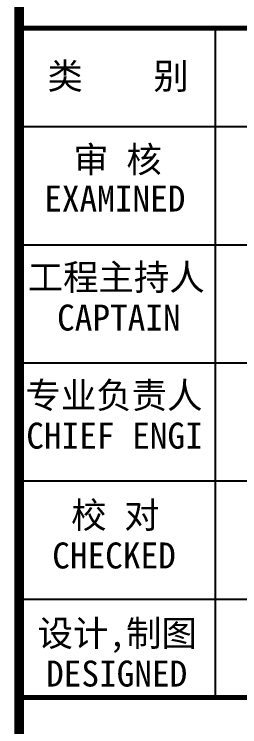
# Model space of a CAD drawing. Extents: x 32461 to 372567, y -698896 to 182569.
# Drawn here: x 312698 to 315212, y -606418 to -598486 of the extents above; entities that cross this region are included whole.
import ezdxf

# ---------------------------------------------------------------- set-up
doc = ezdxf.new("R2010")
doc.units = 0
doc.header["$LTSCALE"] = 1000
doc.header["$MEASUREMENT"] = 0
doc.layers.add('图框', color=4, linetype='CONTINUOUS')
doc.styles.add('STYLE-黑体', font='simhei.ttf')

msp = doc.modelspace()

# ---------------------------------------------------------------- linework, layer by layer
at = {"layer": '图框', "color": 0}
for p, q in [((312752, -599737.3), (319362.2, -599737.3)), ((312752, -599737.3), (319362.2, -599737.3)), ((312752, -601052), (319362.2, -601052)), ((312752, -602366.7), (319362.2, -602366.7)), ((312752, -603681.4), (319362.2, -603681.4)), ((312752, -604996.1), (319362.2, -604996.1))]:
    msp.add_line(p, q, dxfattribs=at)
at = {"layer": '图框', "color": 4, "const_width": 108.4}
msp.add_lwpolyline([(312752, -589015.1), (319362.2, -589015.1), (319362.2, -633015.1), (312752, -633015.1)], close=True, dxfattribs=at)
at = {"layer": '图框', "color": 0, "const_width": 55}
msp.add_lwpolyline([(312752, -598641.7), (319362.2, -598641.7), (319362.2, -609816.8), (312752, -609816.8)], close=True, dxfattribs=at)
at = {"layer": '图框', "color": 0}
for points in [[(314943.2, -599737.3), (314943.2, -598641.7)], [(314943.2, -606091.7), (314943.2, -599737.3)]]:
    msp.add_lwpolyline(points, dxfattribs=at)
at = {"layer": '图框', "color": 0, "const_width": 55}
msp.add_lwpolyline([(312752, -606091.7), (319362.2, -606091.7)], dxfattribs=at)

# ---------------------------------------------------------------- texts
at = {"layer": '图框', "color": 0, "style": 'STYLE-黑体'}
for s, p in [('类    别 ', (313068, -599318.3)), ('审 核', (313357, -600247.5)), ('EXAMINED ', (313031.8, -600681.9)), ('工程主持人', (312848.1, -601557.9)), ('CAPTAIN', (313175.4, -602007.1)), ('专业负责人', (312823.5, -602872.6)), ('CHIEF ENGI', (312832, -603321.8)), ('校 对', (313332.4, -604206.5)), ('CHECKED  ', (313121.4, -604655.8)), ('设计,制图', (312958.2, -605521.3)), ('DESIGNED ', (313052.8, -605970.5))]:
    msp.add_text(s, height=289.24, dxfattribs=at).set_placement(p)

doc.saveas('drawing.dxf')
